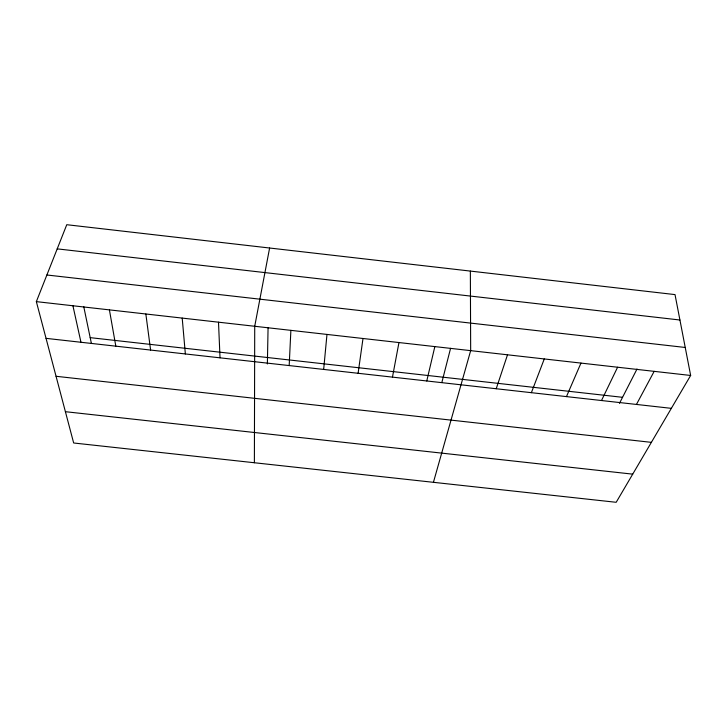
<?xml version="1.0" encoding="UTF-8"?>
<svg xmlns="http://www.w3.org/2000/svg" width="727" height="727" viewBox="0 0 727 727"><rect width="100%" height="100%" fill="white"/><g stroke="black" fill="none" stroke-linecap="round" stroke-linejoin="round"><path stroke-width="1.09" d="M254.386 462.745L254.723 326.278L269.608 248.016M267.372 363.963L268.072 327.713M289.182 365.572L290.882 330.358M323.669 369.434L326.977 334.429M358.102 373.287L363 338.491M392.462 377.131L398.959 342.553M426.767 380.975L434.846 346.597M441.862 382.42L450.586 348.306M433.428 482.319L470.669 350.641L470.36 271.08M496.223 388.745L507.51 354.803M531.373 392.68L544.278 358.947M36.35 301.632L66.766 224.707L675.019 294.599L690.65 375.468L616.187 502.293L73.663 442.988L36.35 301.632L690.65 375.468M566.46 396.606L580.973 363.091M601.493 400.522L617.605 367.226M619.459 403.367L637.006 369.016M636.452 404.439L654.164 371.352M56.052 376.286L651.383 442.352M65.403 411.691L632.708 474.149M90.184 337.646L622.548 397.315M46.046 338.355L671.348 408.347M57.215 248.861L679.927 320.007M46.882 274.988L685.243 347.47M72.918 305.758L80.97 342.272M83.741 306.576L91.338 343.18M109.413 309.884L115.82 346.17M145.845 313.991L150.616 350.06M182.204 318.09L185.358 353.949M218.5 322.188L220.027 357.829"/></g></svg>
